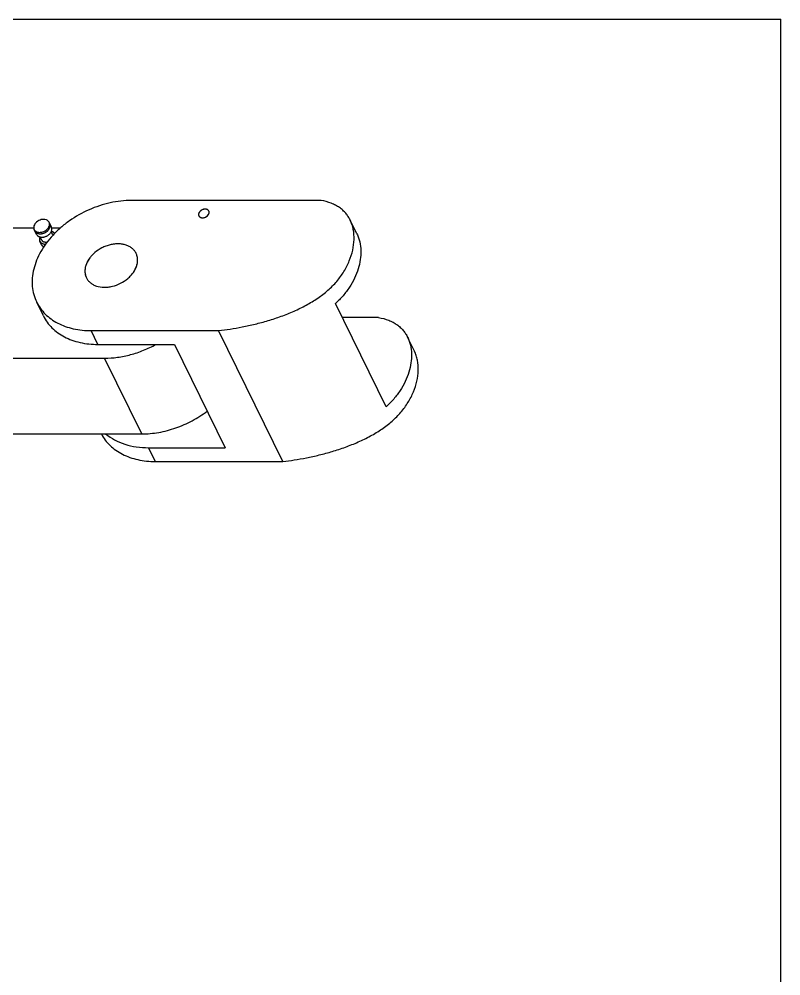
# Model space of a CAD drawing. Header units: inches. Extents: x 0 to 22, y 0 to 17.
# Drawn here: x 15.23 to 22, y 8.5 to 17 of the extents above; entities that cross this region are included whole.
import ezdxf

# ---------------------------------------------------------------- set-up
doc = ezdxf.new("R2010")
doc.units = ezdxf.units.IN
doc.header["$LTSCALE"] = 1.21
doc.header["$MEASUREMENT"] = 0
doc.layers.get('0').update_dxf_attribs({"linetype": 'CONTINUOUS'})
doc.layers.add('02___PRT_ALL_AXES', color=7, linetype='CONTINUOUS')

msp = doc.modelspace()

# ---------------------------------------------------------------- linework, layer by layer
at = {"color": 7, "linetype": 'Continuous'}
for p, q in [((0, 17), (22, 17)), ((22, 0), (22, 17)), ((17.9152, 15.389), (16.2281, 15.389)), ((18.2332, 15.0915), (18.1731, 15.2138)), ((15.4467, 14.3631), (15.3867, 14.4855)), ((15.8707, 14.2325), (17.0039, 14.2325)), ((17.5744, 13.07), (17.0039, 14.2325)), ((18.7436, 14.0514), (18.6835, 14.1737)), ((16.4412, 13.07), (17.5744, 13.07))]:
    msp.add_line(p, q, dxfattribs=at)
for centre, radius, start, end in [((15.4706, 15.0415), 0.0597, 157.02314, 162.75284), ((15.4625, 15.068), 0.0666, 258.33684, 260.71492)]:
    msp.add_arc(centre, radius, start, end, dxfattribs=at)
for points, knots in [([(16.2281, 15.389), (16.1648, 15.389), (16.0685, 15.3776), (15.9438, 15.3433), (15.8201, 15.2956), (15.704, 15.2302), (15.6005, 15.1495), (15.5314, 15.0831), (15.4717, 15.0116), (15.4225, 14.9365), (15.3847, 14.859), (15.359, 14.7804), (15.3459, 14.7023), (15.3458, 14.6259), (15.3588, 14.5529), (15.3761, 14.5071), (15.3867, 14.4855)], [0, 0, 0, 0, 0.132482, 0.201171, 0.270716, 0.409773, 0.478248, 0.545217, 0.610209, 0.67286, 0.732944, 0.790405, 0.845387, 0.898243, 0.949537, 1, 1, 1, 1]), ([(18.1731, 15.2138), (18.1678, 15.2247), (18.1558, 15.2459), (18.1337, 15.2755), (18.1077, 15.3025), (18.0775, 15.3266), (18.0431, 15.3477), (17.9898, 15.3722), (17.9458, 15.3837), (17.9152, 15.389)], [0, 0, 0, 0, 0.1122, 0.225157, 0.340175, 0.458721, 0.582379, 0.712786, 1, 1, 1, 1]), ([(17.0039, 14.2325), (17.0376, 14.2363), (17.1077, 14.2457), (17.2155, 14.2647), (17.3286, 14.2896), (17.4444, 14.3208), (17.5604, 14.3589), (17.674, 14.4041), (17.7828, 14.4572), (17.8843, 14.5184), (17.9613, 14.5772), (18.0165, 14.6289), (18.054, 14.6698), (18.0878, 14.7128), (18.1273, 14.7721), (18.1668, 14.8493), (18.1976, 14.945), (18.2106, 15.0399), (18.2052, 15.1168), (18.1904, 15.1741), (18.1794, 15.2009), (18.1731, 15.2138)], [0, 0, 0, 0, 0.058245, 0.121348, 0.188023, 0.257033, 0.32721, 0.397484, 0.466927, 0.534812, 0.600704, 0.632897, 0.664629, 0.695934, 0.726773, 0.786773, 0.844205, 0.898723, 0.950367, 0.97536, 1, 1, 1, 1]), ([(15.4136, 15.0592), (15.4127, 15.0564), (15.4114, 15.0507), (15.411, 15.0422), (15.4123, 15.0341), (15.4141, 15.029), (15.4153, 15.0267)], [0, 0, 0, 0, 0.264425, 0.517084, 0.760916, 1, 1, 1, 1]), ([(15.5467, 15.0939), (15.546, 15.0951), (15.5444, 15.0976), (15.5416, 15.101), (15.5384, 15.1041), (15.5336, 15.1079), (15.5267, 15.1118), (15.5206, 15.114), (15.5174, 15.1148)], [0, 0, 0, 0, 0.117469, 0.236031, 0.356329, 0.478938, 0.732616, 1, 1, 1, 1]), ([(15.4153, 15.0267), (15.416, 15.0252), (15.4177, 15.0223), (15.4208, 15.0182), (15.4243, 15.0146), (15.4284, 15.0113), (15.433, 15.0085), (15.4398, 15.0052), (15.4452, 15.0036), (15.449, 15.0028)], [0, 0, 0, 0, 0.116722, 0.234374, 0.353833, 0.475875, 0.601141, 0.730117, 1, 1, 1, 1]), ([(15.4808, 15.018), (15.4782, 15.0175), (15.4731, 15.0168), (15.4655, 15.0167), (15.4583, 15.0175), (15.4515, 15.0194), (15.4455, 15.0221), (15.4403, 15.0257), (15.436, 15.0301), (15.4338, 15.0335), (15.433, 15.0353)], [0, 0, 0, 0, 0.144142, 0.283354, 0.41672, 0.543774, 0.664601, 0.779915, 0.891077, 1, 1, 1, 1]), ([(15.4517, 15.0023), (15.4531, 15.0021), (15.4588, 15.0013), (15.4646, 15.0012), (15.469, 15.0015)], [0, 0, 0, 0, 0.243322, 1, 1, 1, 1]), ([(15.3867, 14.4855), (15.3962, 14.4661), (15.4188, 14.4286), (15.4619, 14.3782), (15.5137, 14.3344), (15.5735, 14.2977), (15.6401, 14.2687), (15.7388, 14.2403), (15.8175, 14.2325), (15.8707, 14.2325)], [0, 0, 0, 0, 0.11284, 0.227186, 0.344396, 0.465577, 0.591507, 0.722601, 1, 1, 1, 1]), ([(17.5744, 13.07), (17.6081, 13.0738), (17.6781, 13.0833), (17.786, 13.1022), (17.8991, 13.1271), (18.0149, 13.1584), (18.1308, 13.1964), (18.2444, 13.2417), (18.3532, 13.2947), (18.4547, 13.3559), (18.5317, 13.4147), (18.5869, 13.4665), (18.6245, 13.5073), (18.6583, 13.5504), (18.6977, 13.6096), (18.7372, 13.6868), (18.7681, 13.7826), (18.781, 13.8775), (18.7757, 13.9544), (18.7608, 14.0116), (18.7499, 14.0385), (18.7436, 14.0514)], [0, 0, 0, 0, 0.058245, 0.121348, 0.188023, 0.257033, 0.32721, 0.397484, 0.466927, 0.534812, 0.600704, 0.632897, 0.664629, 0.695934, 0.726773, 0.786773, 0.844205, 0.898723, 0.950367, 0.97536, 1, 1, 1, 1]), ([(15.9616, 13.3143), (15.9714, 13.2955), (15.9944, 13.2592), (16.0378, 13.2105), (16.0895, 13.1682), (16.1487, 13.1329), (16.2145, 13.1049), (16.3116, 13.0776), (16.3889, 13.07), (16.4412, 13.07)], [0, 0, 0, 0, 0.112745, 0.227151, 0.344499, 0.465822, 0.591839, 0.722928, 1, 1, 1, 1])]:
    msp.add_open_spline(points, degree=3, knots=knots, dxfattribs=at)
at = {"layer": '02___PRT_ALL_AXES', "color": 7, "linetype": 'Continuous'}
for p, q in [((15.3609, 15.1442), (14.8862, 15.1442)), ((15.3853, 15.0878), (15.3642, 15.1307)), ((15.5178, 15.1529), (15.4968, 15.1957)), ((15.599, 15.1442), (15.5208, 15.1442)), ((15.433, 15.0353), (15.4188, 15.0642)), ((15.5302, 15.083), (15.5161, 15.1117)), ((15.4303, 14.9961), (15.4153, 15.0267)), ((18.4917, 13.5564), (18.0413, 14.4741)), ((18.4256, 14.3489), (18.1028, 14.3489)), ((15.9307, 14.1101), (15.8707, 14.2325)), ((15.9307, 14.1101), (16.6107, 14.1101)), ((16.6107, 14.1101), (17.0611, 13.1924)), ((13.7244, 13.9877), (15.9908, 13.9877)), ((16.3211, 13.3147), (15.9908, 13.9877)), ((14.0547, 13.3147), (16.3211, 13.3147)), ((16.3811, 13.1924), (17.0611, 13.1924)), ((16.4412, 13.07), (16.3811, 13.1924))]:
    msp.add_line(p, q, dxfattribs=at)
for centre, radius, start, end in [((16.8536, 15.2636), 0.0281, 183.80562, 185.06606), ((16.8909, 15.2833), 0.0283, 3.836, 5.08552), ((15.4683, 15.1666), 0.0384, 25.78986, 26.13856), ((15.468, 15.1664), 0.0388, 16.15656, 25.76455), ((15.4615, 15.1657), 0.0453, 357.08691, 0.25846), ((15.4047, 15.1353), 0.0384, 206.13859, 206.65475), ((16.1536, 14.862), 0.1299, 13.11015, 26.08545), ((16.1491, 14.8609), 0.1345, 9.80967, 13.12576), ((16.1294, 14.8599), 0.1543, 355.04978, 358.71136), ((15.9689, 14.7616), 0.1538, 175.0371, 178.71096), ((15.9492, 14.7604), 0.134, 189.80804, 193.13759), ((15.9454, 14.7595), 0.1301, 193.12032, 206.07665)]:
    msp.add_arc(centre, radius, start, end, dxfattribs=at)
for points, knots in [([(16.909, 15.3044), (16.9062, 15.3066), (16.8994, 15.3102), (16.8879, 15.3124), (16.8752, 15.3118), (16.8624, 15.3083), (16.8503, 15.3023), (16.8369, 15.2919), (16.8294, 15.2812), (16.827, 15.2735)], [0, 0, 0, 0, 0.107533, 0.225242, 0.352704, 0.486958, 0.623566, 0.757588, 1, 1, 1, 1]), ([(16.9165, 15.2952), (16.9157, 15.2969), (16.9136, 15.3001), (16.9095, 15.3043), (16.9044, 15.3076), (16.8985, 15.3101), (16.892, 15.3116), (16.8825, 15.3124), (16.87, 15.3109), (16.858, 15.3064), (16.8491, 15.3012), (16.841, 15.2951), (16.8327, 15.2863), (16.8283, 15.2778), (16.827, 15.2735)], [0, 0, 0, 0, 0.050744, 0.102626, 0.156603, 0.213331, 0.273123, 0.335958, 0.469068, 0.608231, 0.678196, 0.747222, 0.879214, 1, 1, 1, 1]), ([(16.9165, 15.2952), (16.9157, 15.297), (16.9135, 15.3004), (16.9106, 15.3032), (16.909, 15.3044)], [0, 0, 0, 0, 0.493893, 1, 1, 1, 1]), ([(15.4968, 15.1957), (15.4955, 15.1982), (15.4924, 15.2031), (15.4862, 15.2093), (15.4786, 15.2144), (15.4666, 15.2194), (15.4491, 15.222), (15.427, 15.2192), (15.4054, 15.2112), (15.3892, 15.2005), (15.3782, 15.19), (15.3694, 15.179), (15.3645, 15.1696), (15.3625, 15.1632)], [0, 0, 0, 0, 0.050761, 0.102659, 0.156653, 0.213397, 0.335717, 0.468867, 0.608073, 0.746871, 0.814205, 0.879167, 1, 1, 1, 1]), ([(16.827, 15.2735), (16.8259, 15.2699), (16.8251, 15.2641), (16.8261, 15.2568), (16.8274, 15.2534), (16.8282, 15.2518)], [0, 0, 0, 0, 0.516111, 0.760434, 1, 1, 1, 1]), ([(16.827, 15.2735), (16.8267, 15.2725), (16.8257, 15.2687), (16.8254, 15.2647), (16.8255, 15.2618)], [0, 0, 0, 0, 0.258926, 1, 1, 1, 1]), ([(16.8256, 15.2611), (16.8257, 15.2603), (16.8261, 15.2571), (16.8271, 15.254), (16.8282, 15.2518)], [0, 0, 0, 0, 0.254202, 1, 1, 1, 1]), ([(16.8282, 15.2518), (16.829, 15.2501), (16.8311, 15.2469), (16.8367, 15.2412), (16.8463, 15.2363), (16.86, 15.2343), (16.8747, 15.2361), (16.8867, 15.2406), (16.8956, 15.2458), (16.9072, 15.2545), (16.9149, 15.2646), (16.9177, 15.2735)], [0, 0, 0, 0, 0.050905, 0.102959, 0.213558, 0.336244, 0.469794, 0.609418, 0.679616, 0.748868, 1, 1, 1, 1]), ([(16.8282, 15.2518), (16.829, 15.25), (16.8312, 15.2466), (16.8341, 15.2438), (16.8357, 15.2426)], [0, 0, 0, 0, 0.493928, 1, 1, 1, 1]), ([(16.8357, 15.2426), (16.8381, 15.2407), (16.8437, 15.2375), (16.8534, 15.2351), (16.864, 15.2347), (16.8751, 15.2365), (16.886, 15.2403), (16.8993, 15.2477), (16.9077, 15.2556), (16.9119, 15.2618)], [0, 0, 0, 0, 0.105812, 0.220154, 0.343181, 0.473277, 0.607605, 0.742682, 1, 1, 1, 1]), ([(16.9119, 15.2618), (16.9125, 15.2627), (16.9149, 15.2664), (16.9167, 15.2704), (16.9177, 15.2735)], [0, 0, 0, 0, 0.259564, 1, 1, 1, 1]), ([(16.9191, 15.2859), (16.919, 15.2875), (16.9184, 15.2907), (16.9172, 15.2937), (16.9165, 15.2952)], [0, 0, 0, 0, 0.504079, 1, 1, 1, 1]), ([(16.9177, 15.2735), (16.9188, 15.2771), (16.9199, 15.2846), (16.9181, 15.292), (16.9165, 15.2952)], [0, 0, 0, 0, 0.517356, 1, 1, 1, 1]), ([(16.9177, 15.2735), (16.9183, 15.2754), (16.9191, 15.2793), (16.9193, 15.2833), (16.9192, 15.2852)], [0, 0, 0, 0, 0.511727, 1, 1, 1, 1]), ([(15.3625, 15.1632), (15.3617, 15.1604), (15.3604, 15.1547), (15.36, 15.1463), (15.3612, 15.1381), (15.3631, 15.133), (15.3642, 15.1307)], [0, 0, 0, 0, 0.264288, 0.517123, 0.760935, 1, 1, 1, 1]), ([(15.3642, 15.1307), (15.3652, 15.1287), (15.3674, 15.125), (15.3703, 15.1217), (15.3718, 15.1201)], [0, 0, 0, 0, 0.496719, 1, 1, 1, 1]), ([(15.3703, 15.1184), (15.3715, 15.1159), (15.3746, 15.111), (15.3808, 15.1048), (15.3884, 15.0998), (15.4005, 15.0947), (15.418, 15.0922), (15.44, 15.0949), (15.4616, 15.103), (15.4779, 15.1137), (15.4888, 15.1241), (15.4977, 15.1351), (15.5025, 15.1445), (15.5045, 15.1509)], [0, 0, 0, 0, 0.050761, 0.102659, 0.156653, 0.213397, 0.335717, 0.468867, 0.608073, 0.746871, 0.814205, 0.879167, 1, 1, 1, 1]), ([(15.3704, 15.1181), (15.3716, 15.1158), (15.3744, 15.1114), (15.3799, 15.1056), (15.3866, 15.1008), (15.3944, 15.0971), (15.403, 15.0946), (15.4123, 15.0932), (15.4221, 15.093), (15.4322, 15.094), (15.4424, 15.0962), (15.4524, 15.0996), (15.4622, 15.104), (15.4713, 15.1094), (15.4798, 15.1157), (15.4897, 15.1249), (15.4959, 15.1329), (15.4991, 15.1385)], [0, 0, 0, 0, 0.050448, 0.101884, 0.155119, 0.210748, 0.269104, 0.330263, 0.394074, 0.460193, 0.528127, 0.597276, 0.66697, 0.73651, 0.805205, 0.872412, 1, 1, 1, 1]), ([(15.3718, 15.1201), (15.3737, 15.1183), (15.3779, 15.1148), (15.3852, 15.1107), (15.3935, 15.1077), (15.4057, 15.1052), (15.4223, 15.1052), (15.4423, 15.1097), (15.4614, 15.1186), (15.4781, 15.1309), (15.491, 15.1459), (15.4967, 15.1574), (15.4985, 15.1632)], [0, 0, 0, 0, 0.051781, 0.105712, 0.162213, 0.221457, 0.347484, 0.481418, 0.618635, 0.753798, 0.881992, 1, 1, 1, 1]), ([(15.4985, 15.1632), (15.4994, 15.166), (15.5006, 15.1716), (15.501, 15.1801), (15.4998, 15.1882), (15.498, 15.1933), (15.4968, 15.1957)], [0, 0, 0, 0, 0.264288, 0.517123, 0.760935, 1, 1, 1, 1]), ([(15.4991, 15.1385), (15.4997, 15.1396), (15.5018, 15.1435), (15.5035, 15.1477), (15.5045, 15.1509)], [0, 0, 0, 0, 0.256815, 1, 1, 1, 1]), ([(15.5045, 15.1509), (15.5054, 15.1538), (15.5066, 15.1594), (15.507, 15.1679), (15.5058, 15.176), (15.504, 15.1811), (15.5028, 15.1835)], [0, 0, 0, 0, 0.264288, 0.517123, 0.760935, 1, 1, 1, 1]), ([(15.5045, 15.1509), (15.5051, 15.153), (15.5062, 15.1571), (15.5067, 15.1613), (15.5068, 15.1633)], [0, 0, 0, 0, 0.508476, 1, 1, 1, 1]), ([(15.5068, 15.1659), (15.5068, 15.1678), (15.5065, 15.1716), (15.5057, 15.1754), (15.5052, 15.1772)], [0, 0, 0, 0, 0.505117, 1, 1, 1, 1]), ([(15.5195, 15.1204), (15.5204, 15.1232), (15.5217, 15.1288), (15.522, 15.1373), (15.5208, 15.1454), (15.519, 15.1505), (15.5178, 15.1529)], [0, 0, 0, 0, 0.264428, 0.517083, 0.760916, 1, 1, 1, 1]), ([(15.3853, 15.0878), (15.3859, 15.0866), (15.3873, 15.0841), (15.3898, 15.0806), (15.3926, 15.0774), (15.397, 15.0734), (15.4034, 15.0692), (15.4122, 15.0655), (15.422, 15.0632), (15.4325, 15.0623), (15.4435, 15.0629), (15.4546, 15.0649), (15.4657, 15.0683), (15.4764, 15.073), (15.4865, 15.0789), (15.4957, 15.0858), (15.5038, 15.0935), (15.5106, 15.102), (15.516, 15.1109), (15.5186, 15.1172), (15.5195, 15.1204)], [0, 0, 0, 0, 0.025305, 0.050755, 0.076492, 0.102642, 0.15655, 0.213206, 0.27292, 0.335675, 0.40117, 0.468882, 0.538123, 0.608101, 0.677976, 0.746914, 0.814143, 0.879011, 0.941041, 1, 1, 1, 1]), ([(18.2332, 15.0915), (18.2386, 15.0803), (18.2483, 15.0572), (18.2623, 15.0083), (18.27, 14.9429), (18.2644, 14.8616), (18.245, 14.7787), (18.2124, 14.6963), (18.1673, 14.6163), (18.1104, 14.5409), (18.0653, 14.4956), (18.0413, 14.4741)], [0, 0, 0, 0, 0.05404, 0.108693, 0.220927, 0.33842, 0.46155, 0.589975, 0.722994, 0.859821, 1, 1, 1, 1]), ([(15.4303, 14.9961), (15.4313, 14.994), (15.4338, 14.9899), (15.4386, 14.9845), (15.4444, 14.98), (15.4488, 14.9775), (15.4511, 14.9764)], [0, 0, 0, 0, 0.241226, 0.486202, 0.73826, 1, 1, 1, 1]), ([(16.2703, 14.9191), (16.2662, 14.9276), (16.2558, 14.9438), (16.2351, 14.9645), (16.2097, 14.9813), (16.1804, 14.9936), (16.1478, 15.0013), (16.1129, 15.0042), (16.0764, 15.0023), (16.0392, 14.9956), (16.0023, 14.9843), (15.9549, 14.9635), (15.9116, 14.935), (15.8752, 14.9001), (15.8524, 14.8719), (15.8346, 14.8421), (15.826, 14.8212), (15.8228, 14.8107)], [0, 0, 0, 0, 0.050699, 0.102534, 0.156462, 0.21314, 0.272878, 0.335657, 0.401177, 0.468914, 0.538182, 0.608187, 0.746817, 0.814072, 0.878965, 0.941018, 1, 1, 1, 1]), ([(16.2703, 14.9191), (16.2662, 14.9276), (16.2558, 14.9438), (16.2351, 14.9645), (16.2097, 14.9813), (16.1697, 14.9982), (16.1239, 15.0048), (16.0764, 15.0023), (16.0264, 14.9933), (15.9657, 14.9706), (15.9116, 14.935), (15.8752, 14.9001), (15.8456, 14.8635), (15.8294, 14.8322), (15.8228, 14.8107)], [0, 0, 0, 0, 0.050747, 0.10263, 0.156609, 0.21334, 0.335626, 0.401207, 0.469009, 0.608178, 0.746938, 0.814257, 0.879203, 1, 1, 1, 1]), ([(16.2761, 14.8107), (16.279, 14.8201), (16.2832, 14.8388), (16.2845, 14.8671), (16.2804, 14.8943), (16.2742, 14.9112), (16.2703, 14.9191)], [0, 0, 0, 0, 0.264357, 0.517111, 0.760911, 1, 1, 1, 1]), ([(16.2837, 14.8564), (16.2838, 14.8587), (16.2838, 14.8679), (16.2829, 14.8771), (16.2817, 14.8838)], [0, 0, 0, 0, 0.253481, 1, 1, 1, 1]), ([(15.8228, 14.8107), (15.8199, 14.8014), (15.8157, 14.7826), (15.8144, 14.7543), (15.8184, 14.7272), (15.8246, 14.7103), (15.8285, 14.7023)], [0, 0, 0, 0, 0.264425, 0.517084, 0.760916, 1, 1, 1, 1]), ([(15.8285, 14.7023), (15.8327, 14.6939), (15.843, 14.6776), (15.8637, 14.6569), (15.8891, 14.6402), (15.9292, 14.6233), (15.975, 14.6166), (16.0225, 14.6191), (16.0724, 14.6281), (16.1332, 14.6508), (16.1872, 14.6864), (16.2237, 14.7214), (16.2533, 14.758), (16.2694, 14.7893), (16.2761, 14.8107)], [0, 0, 0, 0, 0.050747, 0.10263, 0.156609, 0.21334, 0.335626, 0.401207, 0.469009, 0.608178, 0.746938, 0.814257, 0.879203, 1, 1, 1, 1]), ([(16.261, 14.7749), (16.2626, 14.7778), (16.2684, 14.7894), (16.2732, 14.8015), (16.2761, 14.8107)], [0, 0, 0, 0, 0.255939, 1, 1, 1, 1]), ([(16.2761, 14.8107), (16.277, 14.8137), (16.2803, 14.8254), (16.2824, 14.8375), (16.2832, 14.8466)], [0, 0, 0, 0, 0.255728, 1, 1, 1, 1]), ([(15.8151, 14.765), (15.8151, 14.7627), (15.8151, 14.7535), (15.816, 14.7444), (15.8171, 14.7376)], [0, 0, 0, 0, 0.253537, 1, 1, 1, 1]), ([(15.4467, 14.3631), (15.4563, 14.3437), (15.4788, 14.3062), (15.5219, 14.2559), (15.5738, 14.212), (15.6335, 14.1754), (15.7002, 14.1464), (15.7988, 14.1179), (15.8776, 14.1101), (15.9307, 14.1101)], [0, 0, 0, 0, 0.11284, 0.227185, 0.344396, 0.465576, 0.591507, 0.722603, 1, 1, 1, 1]), ([(18.4256, 14.3489), (18.4562, 14.3437), (18.5002, 14.3321), (18.5535, 14.3076), (18.5879, 14.2865), (18.6181, 14.2624), (18.6441, 14.2354), (18.6662, 14.2058), (18.6782, 14.1846), (18.6835, 14.1737)], [0, 0, 0, 0, 0.287214, 0.417621, 0.541279, 0.659825, 0.774843, 0.8878, 1, 1, 1, 1]), ([(15.9908, 13.9877), (16.0291, 13.9877), (16.107, 13.9933), (16.2231, 14.017), (16.3377, 14.0555), (16.4112, 14.0904), (16.4468, 14.1101)], [0, 0, 0, 0, 0.24084, 0.48973, 0.743851, 1, 1, 1, 1]), ([(18.6835, 14.1737), (18.689, 14.1626), (18.6986, 14.1395), (18.7127, 14.0906), (18.7204, 14.0252), (18.7148, 13.9439), (18.6953, 13.861), (18.6627, 13.7785), (18.6177, 13.6986), (18.5607, 13.6231), (18.5157, 13.5778), (18.4917, 13.5564)], [0, 0, 0, 0, 0.05404, 0.108693, 0.220927, 0.33842, 0.46155, 0.589975, 0.722994, 0.859821, 1, 1, 1, 1]), ([(16.3211, 13.3147), (16.3713, 13.3147), (16.474, 13.3244), (16.625, 13.3645), (16.7702, 13.4286), (16.8597, 13.4861), (16.9017, 13.5182)], [0, 0, 0, 0, 0.241162, 0.491702, 0.746535, 1, 1, 1, 1]), ([(16.0017, 13.3138), (16.0258, 13.2939), (16.0796, 13.2583), (16.1713, 13.2203), (16.2732, 13.1972), (16.3446, 13.1924), (16.3811, 13.1924)], [0, 0, 0, 0, 0.230669, 0.473563, 0.73006, 1, 1, 1, 1])]:
    msp.add_open_spline(points, degree=3, knots=knots, dxfattribs=at)

doc.saveas('drawing.dxf')
